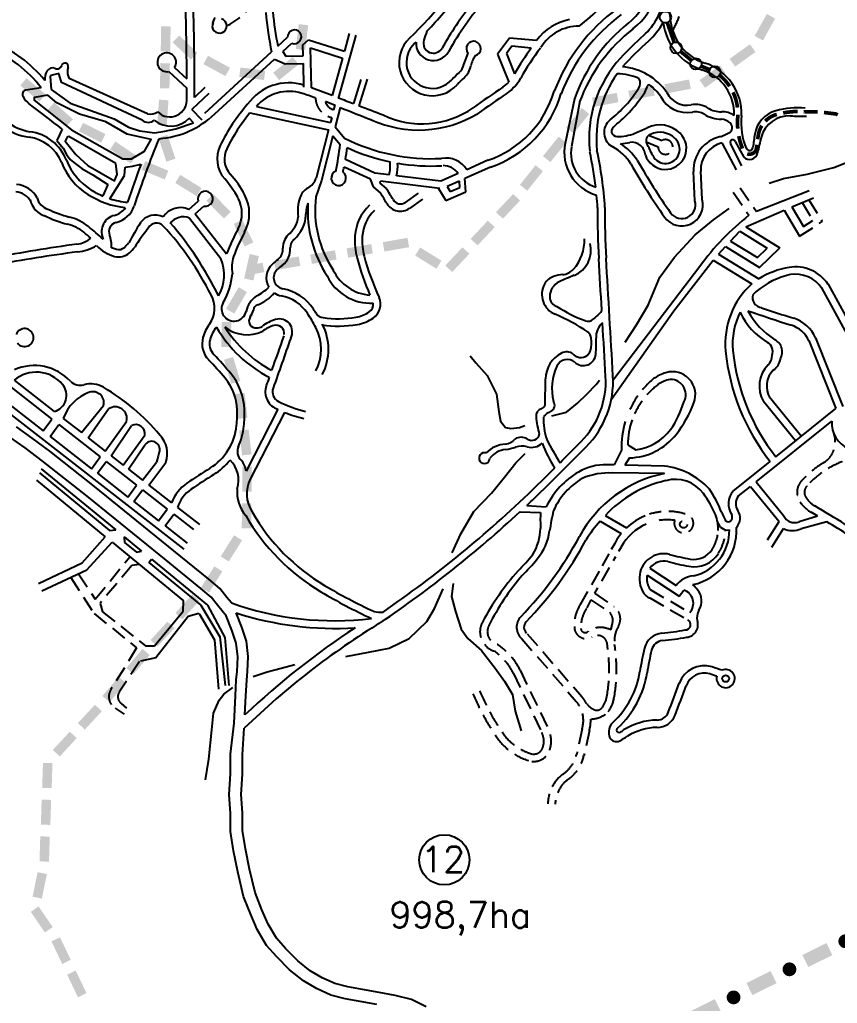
# Model space of a CAD drawing. Extents: x 578289 to 593263, y 7501070 to 7511782.
# Drawn here: x 589585 to 591809, y 7503408 to 7506081 of the extents above; entities that cross this region are included whole.
import ezdxf
from ezdxf.enums import TextEntityAlignment as Align

# ---------------------------------------------------------------- set-up
doc = ezdxf.new("R2010")
doc.units = 0
doc.header["$LTSCALE"] = 170
doc.header["$MEASUREMENT"] = 0
doc.linetypes.add('HIDDEN', pattern=[0.375, 0.25, -0.125])
for name, color, linetype in [('ESTACAO', 5, 'CONTINUOUS'), ('LIMITE-BACIA', 3, 'CONTINUOUS'), ('LIMITE-PROJETO', 1, 'CONTINUOUS'), ('PROJECAO', 7, 'HIDDEN'), ('RIO', 4, 'CONTINUOUS'), ('RODOVIA', 1, 'CONTINUOUS'), ('RUA', 7, 'CONTINUOUS'), ('TEXTO2', 5, 'CONTINUOUS')]:
    doc.layers.add(name, color=color, linetype=linetype)
doc.styles.get("Standard").update_dxf_attribs({"font": 'ROMANSBR.SHX'})

# ---------------------------------------------------------------- blocks, each defined once
blk = doc.blocks.new('C')
at = {"layer": 'LIMITE-BACIA'}
blk.add_solid([(-33.9, -12.9), (-34, 12.9), (34.2, -12.6), (34, 13.2)], dxfattribs=at)
blk = doc.blocks.new('R')
at = {"layer": 'LIMITE-PROJETO', "const_width": 18.7}
blk.add_lwpolyline([(-75.2, 0.3, 1), (-93.9, 0.4, 1)], format="xyb", close=True, dxfattribs=at)
at = {"layer": 'LIMITE-PROJETO'}
blk.add_solid([(36.9, 17.7), (36.6, -18.8), (-36.4, 18.3), (-36.6, -18.3)], dxfattribs=at)

msp = doc.modelspace()

# ---------------------------------------------------------------- linework, layer by layer
at = {"layer": 'ESTACAO', "const_width": 10}
for points in [[(591346.1, 7506073.3), (591364.9, 7506019.7)], [(591382.1, 7505995.2), (591411.9, 7505970.8)]]:
    msp.add_lwpolyline(points, dxfattribs=at)
msp.add_lwpolyline([(591438.4, 7505955), (591461.4, 7505945.4, -0.266198)], format="xyb", dxfattribs=at)
at = {"layer": 'ESTACAO', "linetype": 'CONTINUOUS', "const_width": 10}
for points in [[(591488.4, 7505930.3, -0.076218), (591515.8, 7505900.3, 0.131286)], [(591525.1, 7505883.9, -0.08107), (591537.2, 7505842.4, 0.131286)], [(591538.2, 7505823.4, -0.003565), (591538.2, 7505821.5, 0.048216), (591537.8, 7505785.2, 0.720173)], [(591612.8, 7505805.6, -0.133716), (591644, 7505823.9, -0.086037)], [(591661.3, 7505827.9, -0.0445), (591701, 7505831.8)], [(591717.3, 7505831.3, -0.003408), (591720.3, 7505831.1), (591754.8, 7505831)], [(591592.1, 7505756.3, -0.004397), (591594, 7505768.5, -0.096105), (591603.1, 7505793.2, -0.086037)], [(591540.7, 7505764.8, 0.046756), (591550.7, 7505731, 0.720173)], [(591563.6, 7505716.7, 0.478235), (591589.1, 7505732.9, -0.00301), (591590.1, 7505741.3, -0.293791)]]:
    msp.add_lwpolyline(points, format="xyb", dxfattribs=at)
msp.add_lwpolyline([(591772.4, 7505829.1), (591805, 7505825), (591809.9, 7505822.6)], dxfattribs=at)
at = {"layer": 'ESTACAO'}
for centre in [(591341, 7506088), (591370, 7506005), (591424, 7505961), (591475.8, 7505939.4)]:
    msp.add_circle(centre, 15.5, dxfattribs=at)
at = {"layer": 'LIMITE-BACIA'}
msp.add_solid([(590245.8, 7505420.7), (590250.3, 7505395.3), (590204.7, 7505412.9), (590209.2, 7505387.5)], dxfattribs=at)
at = {"layer": 'PROJECAO'}
for p, q in [((591295.5, 7505767.1), (591332, 7505752.9)), ((591288.8, 7505749.6), (591321.4, 7505735.4)), ((591525.6, 7505612.1), (591568.3, 7505549.7)), ((591544.3, 7505624.5), (591588.6, 7505559.8)), ((591713.2, 7505584.2), (591742.2, 7505535.8)), ((591731.6, 7505592.1), (591767.5, 7505532.4)), ((591706.1, 7505492.8), (591767.5, 7505532.4)), ((591716.6, 7505519.3), (591742.2, 7505535.8)), ((589790.6, 7504506.2), (589884.5, 7504621.5)), ((591187.3, 7504629.7), (591168.9, 7504597.1)), ((591205.1, 7504621.2), (591199.1, 7504610.9)), ((589889.9, 7504597.4), (589803.6, 7504494.8)), ((589910.4, 7504600.1), (589889.9, 7504597.4)), ((591188.3, 7504592.2), (591147.9, 7504522.3)), ((589724.2, 7504565.6), (589787.3, 7504467.2)), ((589745.3, 7504575.5), (589790.6, 7504506.2)), ((591160.7, 7504582.6), (591109.7, 7504492.2)), ((591299.4, 7504532.5), (591407.3, 7504470.1)), ((591138, 7504504.8), (591127.2, 7504482.4)), ((591138, 7504504.8), (591190.1, 7504469.8)), ((591147.9, 7504522.3), (591201.9, 7504486)), ((591299, 7504509.6), (591402.3, 7504449.9)), ((589803.6, 7504494.8), (589810.1, 7504472)), ((589787.3, 7504467.2), (589903, 7504374.4)), ((589810.1, 7504472), (589927.4, 7504379.3)), ((591195.1, 7504434.6), (591191.8, 7504422.5)), ((590950.4, 7504398.9), (591098.5, 7504228.4)), ((590965.5, 7504412), (591113.6, 7504241.5)), ((589903, 7504374.4), (589832.9, 7504260.4)), ((589927.4, 7504379.3), (589951.8, 7504379.3)), ((589955.1, 7504346.7), (589911.1, 7504336.9)), ((589911.1, 7504336.9), (589855.7, 7504253.9)), ((590927.9, 7504304.3), (591005.1, 7504143.8)), ((590946, 7504313), (591023.2, 7504152.5)), ((589844.3, 7504210), (589868.8, 7504193.7)), ((589860.6, 7504223), (589875.3, 7504210)), ((591114.7, 7504153.8), (591099.8, 7504085.3)), ((591134.3, 7504149.5), (591119.3, 7504081.1))]:
    msp.add_line(p, q, dxfattribs=at)
msp.add_circle((591390.4, 7504709.5), 9.76, dxfattribs=at)
for centre, radius, start, end in [((590061.4, 7506233.7), 190.6, 297.0846, 1.0941), ((591165.8, 7506167.2), 226.4, 329.3801, 353.8272), ((590445.3, 7505870), 55.8, 181.4418, 257.8062), ((591341.3, 7505735.3), 20, 179.6427, 117.823), ((591464.9, 7504919), 243.2, 129.8733, 159.9551), ((591448.8, 7504922.7), 210.3, 127.1506, 155.4965), ((591736.8, 7504934), 66.4, 304.0711, 17.6211), ((591915, 7504641.6), 276.1, 120.7145, 137.5486), ((591915, 7504641.6), 256.1, 96.9786, 137.5486), ((591745.5, 7504796.7), 46.3, 137.5486, 213.6488), ((591745.5, 7504796.7), 26.3, 137.5486, 213.6488), ((591784.2, 7504822.5), 72.9, 213.6488, 239.4848), ((591347.6, 7504581.6), 163.3, 74.0748, 107.7364), ((591784.2, 7504822.5), 92.9, 213.6488, 239.4848), ((591345.8, 7504579.1), 142.9, 81.7566, 103.4226), ((591391.2, 7504712.5), 26.1, 161.998, 87.3261), ((591378.3, 7504698.2), 106.4, 327.8269, 356.9668), ((591378.3, 7504698.2), 126.4, 327.8269, 358.5273), ((591345.1, 7504562.3), 54.6, 170.1729, 213.1085), ((591308.7, 7504540), 31.9, 211.5041, 252.218), ((591196.2, 7504436.4), 102.9, 147.1428, 184.2386), ((591207.5, 7504428.8), 96.5, 147.0069, 181.3793), ((591177.8, 7504453), 40.8, 329.7797, 53.8775), ((591165.9, 7504448.4), 32.3, 334.5662, 41.5341), ((590891.8, 7504417.9), 55, 151.9678, 252.9104), ((590891.8, 7504417.9), 35, 151.9678, 257.5064), ((591125.4, 7504431.1), 32, 184.2386, 301.4936), ((591122.9, 7504427.4), 12, 184.2386, 301.4936), ((591164.5, 7504372.7), 56.8, 61.267, 128.397), ((591282.2, 7504392.2), 80, 149.7797, 188.9764), ((591156.2, 7504380.9), 27, 358.6758, 121.4936), ((590777.7, 7504228.4), 188.4, 26.8185, 55.5535), ((590761.3, 7504315), 426.9, 350.1733, 8.7934), ((590761.3, 7504315), 446.9, 350.1733, 8.7934), ((590777.7, 7504228.4), 168.4, 26.8185, 54.422), ((589864.5, 7504241.1), 37, 148.4212, 237.0445), ((589875, 7504241.1), 23.1, 146.2923, 231.6662), ((591395.9, 7504490.7), 626.8, 202.6428, 215.291), ((591395.9, 7504490.7), 606.8, 202.6428, 215.291), ((591038.6, 7504176.4), 99.4, 27.0507, 40.9969), ((591110.1, 7504254.6), 73, 324.5575, 350.1733), ((591110.1, 7504254.6), 93, 324.5575, 350.1733), ((591038.6, 7504176.4), 79.4, 343.4689, 40.9969), ((591191.6, 7504282.7), 88.9, 223.4627, 238.0485), ((591154.4, 7504223), 18.5, 238.0485, 324.5575), ((591136.5, 7504250.7), 70.3, 271.1689, 314.5811), ((591038.6, 7504176.4), 99.4, 343.4689, 2.3632), ((591014.7, 7504220.9), 139.9, 215.291, 255.728), ((590956.1, 7504120.2), 54.4, 341.2556, 25.6849), ((590956.1, 7504120.2), 74.4, 341.2556, 25.6849), ((591014.7, 7504220.9), 159.9, 215.291, 255.728), ((590983.1, 7504111.1), 45.9, 263.6513, 341.2556), ((590983.1, 7504111.1), 25.9, 263.6513, 341.2556), ((591014.3, 7504104), 87.5, 301.4455, 347.6844), ((591014.3, 7504104), 107.5, 301.4455, 347.6844), ((591128.3, 7503947), 107, 129.7018, 178.5792), ((591128.3, 7503947), 87, 129.7018, 178.5792)]:
    msp.add_arc(centre, radius, start, end, dxfattribs=at)
at = {"layer": 'RIO'}
for points in [[(591623, 7505637), (591662.6, 7505649.2), (591726.2, 7505661), (591798.8, 7505679.9), (591851.7, 7505700.3), (591916.7, 7505748.7), (591984.3, 7505790.5), (592039.7, 7505839.4), (592088, 7505876.6), (592120, 7505911.3)], [(591231.8, 7505204.9), (591262.3, 7505251.8), (591293.8, 7505305.8), (591326.3, 7505381.2), (591365.9, 7505435.7), (591422.3, 7505496.3), (591471.6, 7505537.6), (591514.2, 7505568.2)], [(590809.9, 7505167.5), (590825.2, 7505148.6), (590856.7, 7505114), (590881.7, 7505063.1), (590887.8, 7505015.8), (590892.9, 7504990.3), (590906.1, 7504973), (590920.3, 7504970.5), (590944.2, 7504972.6), (590958.5, 7504978.2)], [(591032.1, 7505004.2), (591071.8, 7505014.4), (591101.8, 7505039.4), (591127.7, 7505063.8), (591152.6, 7505089.3), (591162.2, 7505101.5)], [(590760.9, 7504631.8), (590784.8, 7504684.3), (590820.3, 7504744.4), (590868.1, 7504794.3), (590903.6, 7504837.6), (590934.1, 7504876.8), (590960, 7504902.3)], [(590471.8, 7504350.6), (590533.8, 7504362.3), (590590.2, 7504373.1), (590644.6, 7504399.6), (590691.9, 7504445.4), (590712.7, 7504480.6), (590736.6, 7504534.1)], [(590764, 7504549.3), (590759.4, 7504513.2), (590770.1, 7504472.5), (590785.9, 7504424.6), (590804.2, 7504399.7), (590840.8, 7504367.1), (590878.5, 7504318.8), (590903.9, 7504283.2), (590925.3, 7504247.1), (590932.9, 7504202.3), (590948.7, 7504148.3)], [(590219.7, 7504295.9), (590257.8, 7504308.7), (590296, 7504318.9), (590333.6, 7504329.1)], [(590090.2, 7504015.3), (590099.4, 7504071.3), (590107.5, 7504151.2), (590112, 7504196.5), (590127.8, 7504231.7), (590140.5, 7504248.5), (590164.8, 7504265.8)]]:
    msp.add_lwpolyline(points, dxfattribs=at)
at = {"layer": 'RODOVIA'}
for points in [[(590160.9, 7504496), (590148.7, 7504511.2), (590129.1, 7504535.1), (590099.1, 7504560.8), (590004.6, 7504637.6), (589788.7, 7504812.1), (589666.6, 7504908.5), (589618.9, 7504944.3), (589575.9, 7504975)], [(590556.5, 7503404.7), (590511.4, 7503412.5), (590470.2, 7503420.3), (590431, 7503430.1), (590391.8, 7503447.8), (590356.5, 7503469.3), (590319.2, 7503498.7), (590283.9, 7503534), (590256.4, 7503565.4), (590230.9, 7503608.5), (590213.3, 7503649.6), (590193.7, 7503698.6), (590178, 7503765.3), (590166.2, 7503822.1), (590158.4, 7503875), (590158.4, 7503924), (590154.5, 7503975), (590158.4, 7504031.8), (590158.4, 7504084.7), (590168.2, 7504169), (590172.1, 7504243.5), (590174.1, 7504286.6), (590176, 7504310.1), (590178, 7504349.3), (590174.1, 7504386.5), (590162.3, 7504421.8), (590146.6, 7504461), (590123.1, 7504490.4), (590105.4, 7504512), (590078, 7504535.5), (589983.8, 7504611.9), (589768.1, 7504786.3), (589646.5, 7504882.4), (589599.5, 7504917.7), (589558.3, 7504947)], [(590197.6, 7504191.7), (590200.3, 7504243.5), (590202.3, 7504286.3), (590204.3, 7504310.1), (590206.3, 7504350.9), (590202, 7504392), (590189.3, 7504430.1), (590173.5, 7504469.5)], [(590690.4, 7503398.2), (590650.4, 7503418.2), (590606.6, 7503429.1), (590562.3, 7503437.1), (590517.3, 7503445), (590477.3, 7503452.6), (590441.8, 7503461.4), (590407.2, 7503477), (590375.3, 7503496.5), (590341.2, 7503523.4), (590308, 7503556.6), (590283.3, 7503584.8), (590260.4, 7503623.4), (590243.8, 7503662.3), (590225.2, 7503708.6), (590210.2, 7503772.4), (590198.7, 7503827.9), (590191.4, 7503877.5), (590191.4, 7503925.3), (590187.5, 7503975.1), (590191.4, 7504030.7), (590191.4, 7504082.8), (590195.9, 7504155.3)]]:
    msp.add_lwpolyline(points, dxfattribs=at)
at = {"layer": 'RUA', "linetype": 'CONTINUOUS'}
for p, q in [((590287, 7506009.1), (590313.7, 7506033.5)), ((590499, 7506039.4), (590451.5, 7505866.9)), ((590481.3, 7506043.5), (590468.1, 7505995.5)), ((590916.7, 7506031.5), (590884.5, 7505988)), ((590990.9, 7506024.8), (590916.7, 7506031.5)), ((590300.3, 7505994.5), (590325.2, 7506017.3)), ((590354.9, 7506013.2), (590370.7, 7506026.8)), ((590355.8, 7505983.1), (590354.9, 7506013.2)), ((590370.7, 7506026.8), (590468.1, 7505995.5)), ((590375.8, 7506004.6), (590462.9, 7505976.6)), ((590378.9, 7505895.9), (590375.8, 7506004.6)), ((590923, 7506009.1), (590908.6, 7505989.6)), ((590976.3, 7506004.3), (590923, 7506009.1)), ((590088.8, 7505827.5), (590270, 7505993.5)), ((590300.3, 7505994.5), (590308.5, 7505981.9)), ((590308.5, 7505981.9), (590355.8, 7505983.1)), ((590462.9, 7505976.6), (590434.9, 7505875.2)), ((590792.6, 7505959.7), (590804.6, 7505990.1)), ((590884.5, 7505988), (590915.2, 7505911.8)), ((590908.6, 7505989.6), (590931.1, 7505933.8)), ((590006.3, 7505951.5), (590039.4, 7505920.6)), ((590115.8, 7505825.5), (590277.6, 7505973.7)), ((590277.6, 7505973.7), (590307.4, 7505961.1)), ((590307.4, 7505961.1), (590356.4, 7505962.3)), ((590358.2, 7505897.9), (590356.4, 7505962.3)), ((589668, 7505927.1), (589670.6, 7505891.3)), ((589670.3, 7505930.2), (589689, 7505934.7)), ((589698.6, 7505910.6), (589692.5, 7505932.5)), ((589932.4, 7505825.5), (589720, 7505921.7)), ((589990.5, 7505940.5), (590039.4, 7505894.8)), ((589643.5, 7505896.2), (589601.9, 7505889.6)), ((589918.3, 7505807.9), (589698.6, 7505910.6)), ((590088.8, 7505896.9), (590060.3, 7505870.2)), ((590434.9, 7505875.2), (590378.9, 7505895.9)), ((590512.6, 7505918.6), (590492.9, 7505853.3)), ((590530.2, 7505919.7), (590507.5, 7505847.6)), ((589670.6, 7505891.3), (589722.1, 7505854)), ((590099.2, 7505880.3), (590053.3, 7505837.4)), ((589722.1, 7505854), (589841.5, 7505812.2)), ((590228.9, 7505845.4), (590430.1, 7505802.2)), ((590442, 7505848.7), (590438.8, 7505836.2)), ((590456.6, 7505842.8), (590443, 7505789.9)), ((591093.9, 7505866), (591068.6, 7505745.2)), ((591108.5, 7505860.6), (591085.7, 7505736.2)), ((590081.6, 7505807.9), (590053.3, 7505837.4)), ((590211.1, 7505827.8), (590424.9, 7505781.8)), ((590433.5, 7505815.5), (590430.1, 7505802.2)), ((589841.5, 7505812.2), (589880.9, 7505789.1)), ((589880.9, 7505789.1), (589911.7, 7505778.8)), ((590009.8, 7505784.3), (590057.6, 7505801.3)), ((590057.6, 7505801.3), (590045.7, 7505813.8)), ((590443, 7505789.9), (590468.5, 7505758.9)), ((589700.3, 7505784), (589685.8, 7505753)), ((589911.7, 7505778.8), (589951.5, 7505773.8)), ((589951.5, 7505773.8), (589980, 7505778.3)), ((589980, 7505778.3), (590009.8, 7505784.3)), ((590424.9, 7505781.8), (590391.4, 7505650.5)), ((590436.9, 7505765.8), (590405.9, 7505644.3)), ((590436.9, 7505765.8), (590456.3, 7505742.2)), ((589685.8, 7505753), (589703.4, 7505732.3)), ((591218.9, 7505744.3), (591244.2, 7505747.7)), ((591494.5, 7505746.5), (591533.1, 7505673.1)), ((591549.3, 7505684.3), (591518.1, 7505745.2)), ((591530.6, 7505750.2), (591554.3, 7505707.9)), ((589703.4, 7505732.3), (589712.7, 7505714.7)), ((589712.7, 7505714.7), (589722, 7505701.2)), ((589722, 7505701.2), (589735.5, 7505690.8)), ((589735.5, 7505690.8), (589754.2, 7505676.4)), ((589870.2, 7505657.7), (589872.3, 7505680.5)), ((589872.3, 7505680.5), (589892, 7505683.6)), ((589892, 7505683.6), (589914.9, 7505688.7)), ((590538.7, 7505647.9), (590467.3, 7505680.9)), ((590550.7, 7505664.4), (590471.1, 7505701.3)), ((590865.6, 7505680.6), (590795.6, 7505649.4)), ((590858.2, 7505699.2), (590800.6, 7505673.5)), ((589754.2, 7505676.4), (589784.2, 7505659.8)), ((589784.2, 7505659.8), (589824.6, 7505632.9)), ((589830.6, 7505594.8), (589870.2, 7505657.7)), ((590590.1, 7505659.4), (590550.7, 7505664.4)), ((590730, 7505642), (590610.1, 7505656.9)), ((590777.2, 7505663), (590730, 7505642)), ((591421.1, 7505588.9), (591417.2, 7505668.4)), ((591440.9, 7505592.2), (591437.2, 7505669.3)), ((589824.6, 7505632.9), (589810.9, 7505602.1)), ((590405.9, 7505644.3), (590390.3, 7505599.7)), ((590546.9, 7505627), (590538.7, 7505647.9)), ((590566.9, 7505609.6), (590546.9, 7505627)), ((590565.8, 7505637.1), (590566.4, 7505642.2)), ((590582.3, 7505622.7), (590565.8, 7505637.1)), ((590727.5, 7505622.1), (590566.4, 7505642.2)), ((590780.9, 7505642.8), (590747.6, 7505627.9)), ((590747.6, 7505627.9), (590756, 7505614.2)), ((590782.3, 7505625.5), (590780.9, 7505642.8)), ((590798.5, 7505613.3), (590795.6, 7505649.4)), ((590668.5, 7505609.7), (590633.7, 7505584.8)), ((590723.7, 7505622.6), (590743.7, 7505589.7)), ((590743.7, 7505589.7), (590798.5, 7505613.3)), ((590756, 7505614.2), (590782.3, 7505625.5)), ((591732.3, 7505615.8), (591588.6, 7505559.8)), ((590045, 7505565.8), (590070.5, 7505587.9)), ((590062.1, 7505553.9), (590085.6, 7505574.6)), ((590680.2, 7505593.4), (590645.3, 7505568.5)), ((591684.8, 7505572.2), (591743.5, 7505597.2)), ((590062.1, 7505553.9), (590147.8, 7505444.6)), ((591559.5, 7505518.3), (591663.8, 7505563.2)), ((591663.8, 7505563.2), (591706.1, 7505492.8)), ((591684.8, 7505572.2), (591716.6, 7505519.3)), ((590046.4, 7505541.5), (590132.1, 7505432.1)), ((591518.4, 7505479.4), (591543.1, 7505506.3)), ((591543.1, 7505506.3), (591618.1, 7505460.3)), ((591559.5, 7505518.3), (591652, 7505461.5)), ((589810.8, 7505488.3), (589811.9, 7505484.8)), ((591487, 7505475.2), (591487.3, 7505475)), ((591518.4, 7505479.4), (591591.5, 7505434.5)), ((589848.2, 7505457.1), (589834.9, 7505461.1)), ((591485.6, 7505443.8), (591504.6, 7505464.4)), ((591485.6, 7505443.8), (591594.9, 7505376.7)), ((591504.6, 7505464.4), (591596.7, 7505407.9)), ((591591.5, 7505434.5), (591618.1, 7505460.3)), ((591596.7, 7505407.9), (591652, 7505461.5)), ((591363.7, 7505289.8), (591471.1, 7505428)), ((591471.1, 7505428), (591576.1, 7505363.5)), ((591434.7, 7505410.5), (591198.9, 7505101.9)), ((591783.4, 7505362), (591856.8, 7505228.8)), ((591765.8, 7505352.3), (591845.7, 7505206.6)), ((591194.2, 7505049.7), (591363.7, 7505289.8)), ((591731.2, 7505208.9), (591804.2, 7505024.4)), ((591749.7, 7505216.4), (591823.5, 7505029.9)), ((589360, 7505164.4), (590031.3, 7504641.9)), ((589493.5, 7505134.9), (589672.2, 7504995.8)), ((589570.2, 7505101.2), (589679.2, 7505016.4)), ((591014.1, 7505033.4), (591015.1, 7505104.8)), ((589500.5, 7505078.8), (589648.5, 7504963.6)), ((591695, 7504936.4), (591607.8, 7505043.4)), ((591710.5, 7504949.1), (591623.3, 7505056.1)), ((589752.8, 7504959.1), (589813, 7505033)), ((589771, 7504945), (589826.7, 7505023.4)), ((590287.5, 7505022.7), (590200.6, 7504853.8)), ((590305.5, 7505014), (590212.1, 7504832.5)), ((591641.4, 7504893.2), (591804.2, 7505024.4)), ((589648.5, 7504963.6), (589672.2, 7504995.8)), ((589703.6, 7504997.4), (589752.8, 7504959.1)), ((589817.8, 7504908.5), (589875.8, 7504989.3)), ((591588, 7504825), (591793.3, 7504990)), ((589667.7, 7504948.7), (589691.4, 7504980.8)), ((589691.4, 7504980.8), (589804.1, 7504893.1)), ((589833.8, 7504896.1), (589889.5, 7504978.4)), ((589667.7, 7504948.7), (589780.4, 7504860.9)), ((589771, 7504945), (589817.8, 7504908.5)), ((589866.4, 7504870.7), (589925, 7504952.4)), ((589881.1, 7504859.2), (589925.9, 7504926.4)), ((591221.8, 7504911.6), (591201.6, 7504871.3)), ((591238.5, 7504925.7), (591260.7, 7504911.9)), ((589780.4, 7504860.9), (589804.1, 7504893.1)), ((589796.6, 7504848.4), (589820.3, 7504880.5)), ((589820.3, 7504880.5), (589903.1, 7504816.1)), ((589833.8, 7504896.1), (589866.4, 7504870.7)), ((589919.3, 7504829.5), (589956.8, 7504878.6)), ((589961.4, 7504894.7), (589956.8, 7504878.6)), ((589963.3, 7504901.9), (589961.4, 7504894.7)), ((591243, 7504890.4), (591230.3, 7504870.6)), ((591525.1, 7504800.1), (591625.8, 7504880.7)), ((589643.1, 7504860.2), (589846.1, 7504694.3)), ((589881.1, 7504859.2), (589919.3, 7504829.5)), ((589936.2, 7504816.3), (589982.2, 7504877.8)), ((591201.6, 7504871.3), (591182, 7504871.7)), ((591338.8, 7504868), (591230.3, 7504870.6)), ((589631, 7504830.1), (589817.8, 7504675.4)), ((589639.1, 7504849.6), (589829.7, 7504693.1)), ((589796.6, 7504848.4), (589879.4, 7504783.9)), ((591338.4, 7504848), (591197.7, 7504849.3)), ((591588, 7504825), (591662.3, 7504733.5)), ((589879.4, 7504783.9), (589903.1, 7504816.1)), ((589895.3, 7504771.5), (589919, 7504803.7)), ((589919, 7504803.7), (589986.5, 7504751.1)), ((589936.2, 7504816.3), (589997.9, 7504768.3)), ((591539.3, 7504785.9), (591572.5, 7504812.6)), ((591572.5, 7504812.6), (591650.2, 7504717)), ((589895.3, 7504771.5), (589962.8, 7504719)), ((589962.8, 7504719), (589986.5, 7504751.1)), ((590014.6, 7504755.4), (590073.8, 7504709.3)), ((590964, 7504761.1), (591017.1, 7504757.6)), ((589980.5, 7504705.3), (590004.2, 7504737.4)), ((590004.2, 7504737.4), (590058.1, 7504695.4)), ((590945.9, 7504744.1), (591001.3, 7504742.2)), ((591163.7, 7504718), (591221.1, 7504684.9)), ((591177.7, 7504733.7), (591235.6, 7504700.4)), ((591755.1, 7504732.3), (591704.6, 7504716.8)), ((589829.7, 7504693.1), (589846.1, 7504694.3)), ((589980.5, 7504705.3), (590040.5, 7504658.5)), ((591619, 7504667.7), (591650.2, 7504717)), ((591630.2, 7504647.8), (591662.1, 7504698.1)), ((591780, 7504716.9), (591709.9, 7504697.5)), ((589754.8, 7504605.5), (589817.8, 7504675.4)), ((589869, 7504675.5), (589869.9, 7504660.2)), ((589869, 7504675.5), (589916.7, 7504636.5)), ((589767.8, 7504586), (589836.4, 7504661.1)), ((589836.4, 7504661.1), (590030.2, 7504501.6)), ((589869.9, 7504660.2), (589902.3, 7504633.6)), ((591203.1, 7504657.7), (591193.7, 7504641.1)), ((591220.5, 7504647.9), (591213.6, 7504635.8)), ((589902.3, 7504633.6), (589916.7, 7504636.5)), ((589935.9, 7504606), (589943.4, 7504614.7)), ((589943.4, 7504614.7), (590095.9, 7504490)), ((589635.9, 7504548.5), (589754.8, 7504605.5)), ((589645.6, 7504529), (589767.8, 7504586)), ((589935.9, 7504606), (590077.3, 7504489.9)), ((591298.9, 7504590.3), (591370.1, 7504543.5)), ((591291.4, 7504571.6), (591378.7, 7504514.3)), ((591378.7, 7504514.3), (591391.1, 7504530.8)), ((590030, 7504473.7), (590030.2, 7504501.6)), ((590077.3, 7504489.9), (590129.4, 7504403.7)), ((590095.9, 7504490), (590143.3, 7504402.2)), ((589951.8, 7504379.3), (590030, 7504473.7)), ((590043, 7504459), (589955.1, 7504346.7)), ((590072.1, 7504467.1), (590043, 7504459)), ((590072.1, 7504467.1), (590074, 7504465.5)), ((590074, 7504465.5), (590114.7, 7504395.5)), ((590129.4, 7504403.7), (590144, 7504271.8)), ((590143.3, 7504402.2), (590154, 7504271.3)), ((590114.7, 7504395.5), (590126.1, 7504262.1))]:
    msp.add_line(p, q, dxfattribs=at)
for points in [[(589747.7, 7505824.1), (589686.2, 7505855.7), (589661.1, 7505876.4), (589624, 7505870.2), (589624, 7505862.2), (589726.3, 7505781.5), (589865.9, 7505703), (589889.5, 7505703), (589924.1, 7505723.7), (589942.5, 7505755.3), (589876.9, 7505770.5), (589819.3, 7505803.6)], [(589846.4, 7505690), (589718.4, 7505763.7), (589714.4, 7505761.8), (589708.4, 7505750.8), (589737.4, 7505714.9), (589770.7, 7505685.1), (589842.8, 7505643.5), (589849.7, 7505660.8)]]:
    msp.add_lwpolyline(points, close=True, dxfattribs=at)
msp.add_circle((591505, 7504290.4), 9.1, dxfattribs=at)
for centre, radius, start, end in [((591149.1, 7506192.4), 171, 307.2844, 26.7348), ((590017.9, 7506698.3), 915.6, 313.2524, 331.6034), ((582452.6, 7505906.4), 7586.8, 0.10717, 1.97797), ((582452.6, 7505906.4), 7607.8, 359.72757, 1.97797), ((591149.1, 7506192.4), 151, 307.2844, 348.2308), ((589949.3, 7506764.9), 1031.1, 316.1181, 323.5493), ((591504, 7505571.7), 863.3, 139.0266, 150.6934), ((591165.8, 7506167.2), 173.4, 311.8623, 353.8272), ((591504, 7505571.7), 883.3, 141.3106, 150.6934), ((591506.6, 7505707.7), 501.1, 126.391, 159.0218), ((590407.9, 7506923.8), 1108.5, 309.0801, 313.2192), ((591506.9, 7506106.8), 154.6, 176.1311, 191.2401), ((590128.4, 7506064.4), 19.7, 153.078, 73.187), ((589707.6, 7506242.7), 437.4, 336.8523, 339.2299), ((591272.4, 7506195.8), 1022.6, 185.3521, 191.4076), ((591291.1, 7506203), 1022.6, 185.6268, 190.9319), ((591104.5, 7505943.9), 139.5, 99.8344, 144.5264), ((591506.6, 7505707.7), 481.1, 126.391, 159.0218), ((591104.5, 7505943.9), 119.5, 88.9222, 148.8821), ((591526.7, 7505713.4), 459, 128.5633, 160.5835), ((591532.3, 7505699.8), 453.1, 128.0382, 159.5544), ((591165.8, 7506167.2), 193.4, 311.8623, 331.27), ((591490.9, 7506093.2), 156.7, 186.951, 251.893), ((591490.9, 7506093.2), 136.7, 186.951, 251.893), ((590332.3, 7506034.6), 18.7, 247.6928, 183.4302), ((590707.5, 7505965.3), 90.7, 133.2524, 317.8981), ((590993.3, 7505932.3), 323.1, 158.6025, 163.2829), ((591918.2, 7505327.5), 954.2, 131.8623, 137.12), ((589380.5, 7505695.6), 330.7, 37.3415, 67.7655), ((589380.5, 7505695.6), 350.7, 38.9452, 68.1193), ((590707.5, 7505965.3), 70.7, 133.2524, 317.8981), ((589949.3, 7506764.9), 1031.1, 313.4936, 313.7891), ((590710, 7506017.4), 47.2, 176.1685, 330.6934), ((590710, 7506017.4), 27.2, 163.2829, 330.6934), ((590819.6, 7506002.8), 19.7, 284.2516, 220.2674), ((591529.2, 7505599.8), 685, 143.8074, 150.8205), ((591529.2, 7505599.8), 665, 142.5887, 150.9807), ((591918.2, 7505327.5), 934.2, 131.8623, 137.9359), ((589984.9, 7505965.5), 25.6, 326.8149, 282.6647), ((590887.4, 7505939.4), 77, 144.8731, 167.941), ((591454.4, 7505758.2), 321.1, 137.12, 186.1373), ((589674.5, 7505931.8), 18.3, 66.9623, 148.3168), ((589686.7, 7505960.7), 13.1, 246.9623, 343.4093), ((589708, 7505954.3), 9.18, 343.8335, 163.4093), ((589768.7, 7505936.7), 54, 163.8335, 177.2279), ((590752.8, 7505968.2), 40.6, 312.0635, 347.941), ((590752.8, 7505968.2), 60.6, 312.0635, 347.941), ((591209.6, 7505789), 165.1, 34.8735, 84.7563), ((591403.4, 7505825.7), 144.8, 357.8935, 71.893), ((589692.1, 7505920.9), 39.1, 148.3168, 187.1055), ((589671, 7505927.3), 3, 103.316, 183.9999), ((589689.6, 7505931.7), 3, 15.5422, 103.316), ((589742.7, 7505938), 27.9, 177.2279, 215.5739), ((590967.3, 7505730.6), 279.4, 132.0635, 137.8981), ((590967.3, 7505730.6), 259.4, 132.0635, 137.8981), ((590842.2, 7505980.9), 120.6, 304.4351, 330.9807), ((591454.4, 7505758.2), 301.1, 144.2844, 186.1373), ((591209.6, 7505789), 145.1, 65.3552, 89.9075), ((591403.4, 7505825.7), 124.8, 357.8935, 71.893), ((582452.6, 7505906.4), 7586.8, 359.7165, 359.91264), ((590316.5, 7505773.6), 136, 72.1908, 145.1503), ((597477, 7496303.6), 11632.7, 124.43507, 124.9191), ((590842.2, 7505980.9), 100.6, 304.4351, 316.5841), ((590971.1, 7506083.7), 351.9, 308.5985, 327.4809), ((591247.3, 7505909.6), 25.5, 323.8775, 26.2597), ((591226.9, 7505919.4), 67.9, 328.3523, 344.0161), ((591297, 7505899.3), 5, 82.9604, 164.0161), ((591209.6, 7505789), 145.1, 35.4654, 52.663), ((589603.6, 7505878.4), 11.4, 98.9666, 207.8731), ((589649, 7505902.4), 62.7, 207.8731, 232.8944), ((589993.1, 7505863.6), 46.5, 225.1689, 6.4857), ((590317.5, 7505770.5), 116, 72.1908, 139.7697), ((589937.6, 7504597.7), 1348.8, 70.4249, 72.0642), ((596430.6, 7521257.5), 16509, 248.7683, 248.92009), ((597477, 7496303.6), 11612.7, 124.43507, 124.9191), ((590766.4, 7505968.1), 284.2, 288.8551, 343.4294), ((590766.4, 7505968.1), 304.2, 289.029, 343.4294), ((590971.1, 7506083.7), 371.9, 308.5985, 327.4809), ((591399.8, 7505909.2), 80.5, 206.6299, 280.7211), ((591399.8, 7505909.2), 60.5, 205.3183, 280.7211), ((584505.7, 7499103.1), 8462.8, 52.13415, 52.89442), ((590601.7, 7505505.8), 526.2, 138.9541, 153.631), ((589937.6, 7504597.7), 1348.8, 68.0062, 69.2025), ((590450.4, 7505870), 35.8, 198.4778, 250.9461), ((594620.6, 7516277.7), 11235.1, 248.24557, 248.71829), ((596430.6, 7521257.5), 16509, 248.9746, 249.22058), ((590679.2, 7506041.2), 243, 244.2806, 304.9191), ((591423, 7505786.7), 64.2, 57.8661, 100.7211), ((591491.8, 7505896.2), 65.1, 237.8661, 271.3085), ((591702.8, 7505607.5), 234.3, 85.5175, 105.1872), ((589940.1, 7505861.6), 37, 257.8823, 303.0886), ((589945.8, 7506003.1), 245.9, 274.0767, 313.7334), ((590601.7, 7505505.8), 506.2, 140.4977, 153.631), ((590670.3, 7506089.3), 308.1, 245.2359, 301.1589), ((591423, 7505786.7), 44.2, 57.8661, 100.7211), ((591491.8, 7505896.2), 85.1, 237.8661, 271.3085), ((591494.6, 7505770), 61.2, 56.8206, 91.3085), ((591723.5, 7505800.9), 176.5, 173.6449, 203.5625), ((591662.1, 7505757.3), 79, 105.1872, 170.6764), ((591677.4, 7505741.6), 78.3, 87.1646, 165.3843), ((591732.8, 7506859.6), 1041, 267.1646, 269.5644), ((589630.8, 7505912.5), 151.9, 232.5144, 262.427), ((589632.9, 7505903.8), 128.6, 230.1593, 261.0276), ((589934.7, 7505828.7), 26.5, 231.6952, 308.1849), ((589995.2, 7505861.5), 69.5, 230.5488, 316.584), ((591218.1, 7505774.4), 43.9, 128.5985, 243.0218), ((591218.1, 7505774.4), 23.9, 128.5985, 178.2928), ((591036.6, 7506316.2), 586.9, 292.152, 295.7438), ((591325.8, 7505716.5), 78.8, 45.3443, 115.7438), ((591487.7, 7505766), 45.5, 49.6302, 82.4267), ((591505.8, 7505788.4), 16.7, 297.5972, 47.3675), ((589596.4, 7505653.3), 109.6, 21.6119, 82.427), ((589596.4, 7505653.3), 124.6, 21.6119, 82.427), ((591209.9, 7505780.5), 16.6, 198.9275, 268.1862), ((591213.1, 7505882.7), 118.8, 268.1862, 292.152), ((591340.8, 7505731.7), 57.4, 199.1724, 45.3443), ((591305.7, 7505753.1), 17.3, 108.5867, 206.938), ((591325.8, 7505716.5), 58.8, 45.3443, 115.7438), ((591511.2, 7505671.6), 94, 102.4907, 181.9599), ((591417.9, 7505956.6), 206.6, 290.6907, 297.5972), ((592286.8, 7505654.8), 712, 170.6764, 173.6078), ((592483.2, 7505531.5), 911.1, 165.3843, 168.1178), ((592562.6, 7504703), 2805.2, 157.912, 161.8914), ((590203.7, 7505703.1), 81.9, 153.631, 221.9091), ((589862.3, 7505801.8), 597, 347.1535, 354.2689), ((590705.1, 7506236.2), 532.7, 243.6264, 272.9386), ((591186.8, 7505720.6), 120.7, 168.2075, 254.1565), ((591180.7, 7505718.3), 96.6, 169.3642, 252.3866), ((591144.7, 7505630.3), 117.8, 30.0313, 63.0218), ((591143.2, 7505623.4), 142.7, 32.127, 57.9343), ((591249.3, 7505710.7), 37.4, 3.3329, 97.7602), ((589903.7, 7505040.6), 1555.3, 25.5722, 26.938), ((591341.3, 7505729.5), 38.8, 206.8728, 48.1537), ((591512.9, 7505673), 75.7, 104.0454, 182.7721), ((591524.1, 7505748.3), 6.73, 16.5315, 207.0463), ((591569.8, 7505735.1), 9.4, 210.5662, 353.6078), ((590203.7, 7505703.1), 61.9, 153.631, 221.9091), ((589862.3, 7505801.8), 617, 350.617, 353.634), ((590705.1, 7506236.2), 552.7, 245.4519, 258.2379), ((590101.9, 7505499.3), 1057.2, 6.8952, 12.1495), ((590101.9, 7505499.3), 1077.2, 3.8005, 12.1495), ((591569.9, 7505723.7), 22.2, 225.2587, 348.1178), ((589868.6, 7505761.2), 183.2, 201.6119, 237.6838), ((589868.6, 7505761.2), 168.2, 201.6119, 237.6838), ((592562.6, 7504703), 2825.2, 159.5803, 161.8111), ((589862.3, 7505801.8), 617, 347.3513, 348.6985), ((590488.4, 7505684), 104.6, 346.4241, 6.0853), ((590488.4, 7505684), 124.6, 347.4634, 3.3331), ((590705.1, 7506236.2), 552.7, 260.3877, 272.9386), ((590745, 7505640.9), 64.5, 30.362, 101.1648), ((590737.8, 7505637.9), 46.7, 32.5701, 91.797), ((592931.9, 7506663.4), 1946.5, 210.0313, 215.0735), ((592931.9, 7506663.4), 1926.5, 210.0313, 215.0735), ((590436.1, 7505332.3), 344, 244.3527, 244.3527), ((589946.9, 7505472.7), 283.1, 28.1109, 41.9091), ((590452.3, 7505650.7), 20.1, 113.2922, 53.1749), ((589569.8, 7505562.1), 71.8, 28.8264, 84.4762), ((589946.9, 7505472.7), 263.1, 28.1109, 41.9091), ((590342.9, 7505668.4), 51.6, 299.7746, 339.7162), ((589569.8, 7505562.1), 51.8, 28.8264, 84.4762), ((589899.8, 7505810.5), 241.6, 237.6838, 263.4637), ((589899.8, 7505810.5), 226.6, 237.6838, 246.9032), ((590089.9, 7505594.6), 20.4, 258.0022, 198.8865), ((590100.5, 7505554.7), 109, 331.8891, 28.1109), ((590392.3, 7505582.2), 47.7, 119.7746, 162.3333), ((589716.4, 7505088.3), 997.5, 29.682, 31.5087), ((589716.4, 7505088.3), 1017.5, 29.682, 31.6811), ((590101.9, 7505499.3), 1057.2, 3.8005, 5.7051), ((589672, 7505605.6), 60.3, 192.6332, 254.7392), ((589672, 7505605.6), 40.3, 192.6332, 254.7392), ((589899.8, 7505810.5), 226.6, 252.2051, 264.6176), ((589831.8, 7505596), 67.9, 283.091, 341.8914), ((590100.5, 7505554.7), 89, 331.8891, 28.1109), ((590457.6, 7505561.4), 116.2, 162.3333, 187.6897), ((590517.4, 7505537.5), 155.2, 163.2505, 177.2831), ((590697.8, 7505564), 329.6, 176.833, 212.9659), ((590686.4, 7505564.7), 298.1, 173.2596, 213.5692), ((590624.5, 7505484.3), 128.1, 133.6847, 175.8838), ((590620.4, 7505603.5), 42.9, 209.682, 305.5198), ((590620.4, 7505603.5), 22.9, 209.682, 305.5198), ((591385.6, 7505577.8), 57.2, 215.0735, 14.6248), ((591385.6, 7505577.8), 37.2, 215.0735, 17.4862), ((589791, 7505825.5), 309.5, 243.3882, 255.8173), ((589791, 7505825.5), 289.5, 243.3882, 255.8173), ((589852.9, 7505505.2), 45.3, 103.091, 201.9284), ((589831.8, 7505596), 47.9, 283.091, 327.7648), ((589953.7, 7505501.4), 49, 63.494, 146.021), ((590022.4, 7505514.6), 55.9, 66.1784, 146.8475), ((590624.5, 7505484.3), 108.1, 133.6847, 175.8838), ((593060, 7505544.4), 1903.4, 179.1972, 183.3885), ((593060, 7505544.4), 1883.4, 179.1972, 183.3885), ((591991.6, 7505009.9), 686, 128.0995, 144.2666), ((589686.9, 7505413.6), 115.5, 51.0828, 75.8173), ((589686.9, 7505413.6), 135.5, 51.0828, 75.8173), ((589852.9, 7505505.2), 25.3, 103.091, 201.9284), ((590728.9, 7505013.7), 964.7, 147.7337, 151.4577), ((589957, 7505503.1), 25.3, 42.889, 152.2904), ((589386.1, 7504972.7), 804.6, 26.6238, 42.889), ((590036.6, 7505486.5), 60.2, 107.6806, 134.6997), ((589312.8, 7504936), 903.5, 25.8958, 41.0387), ((590029.6, 7505508.6), 37, 63.0367, 107.6806), ((590285.9, 7505548.5), 56.5, 326.7554, 357.2831), ((590285.9, 7505548.5), 76.5, 326.7554, 357.2831), ((589227.6, 7504844.7), 846.6, 49.3986, 51.0828), ((589227.6, 7504844.7), 866.6, 47.6109, 51.0828), ((589756.3, 7505466.3), 78.8, 356.2002, 21.9284), ((590657.2, 7504962), 909.8, 142.5824, 146.5916), ((590716.4, 7505225.7), 609.3, 151.8891, 158.9454), ((590716.4, 7505225.7), 589.3, 151.8891, 158.9454), ((590347.7, 7505462.3), 46.8, 133.5968, 182.7746), ((590231.8, 7505584), 121.2, 313.5968, 326.7554), ((590231.8, 7505584), 141.2, 313.5968, 326.7554), ((590678.3, 7505480.4), 182, 175.8838, 195.1089), ((590388.8, 7500799.7), 4716.3, 97.8999, 100.6748), ((589729.9, 7505548.6), 78.2, 277.8999, 308.5563), ((589733.3, 7505564.3), 114.3, 274.2231, 302.1296), ((589871.6, 7505540.3), 106.4, 223.1874, 254.2571), ((589756.7, 7505582.3), 164.7, 313.2892, 319.196), ((590347.7, 7505462.3), 26.8, 133.5968, 182.7746), ((590678.3, 7505480.4), 162, 175.8838, 195.1089), ((591007, 7505480.2), 113.9, 317.3003, 2.8236), ((591064.4, 7505455), 74.3, 292.5251, 14.3143), ((590359.4, 7500869.7), 4622, 97.6808, 100.4779), ((589854.3, 7505478.7), 42.4, 254.2571, 313.2892), ((589854.3, 7505478.7), 22.4, 254.2571, 313.2892), ((589756.7, 7505582.3), 184.7, 313.2892, 319.7708), ((590264.3, 7505458.2), 36.6, 309.2713, 2.7746), ((590264.3, 7505458.2), 56.6, 309.2713, 2.7746), ((590027.5, 7505387.9), 113.6, 329.7414, 22.913), ((590264.4, 7505407.6), 102.4, 163.0797, 189.5611), ((590305.7, 7505379.7), 50, 131.8915, 211.0107), ((590564.6, 7505091), 437.7, 129.2713, 131.8915), ((590564.6, 7505091), 417.7, 129.2713, 131.8915), ((591213.8, 7505625), 736.7, 195.1089, 203.3815), ((591213.8, 7505625), 716.7, 195.1089, 204.6257), ((416590.6, 7495095.8), 174875, 3.342662, 3.388457), ((416590.6, 7495095.8), 174895, 3.283466, 3.388457), ((589976.7, 7505407.6), 187.5, 329.6884, 354.8), ((590305.7, 7505379.7), 30, 131.8915, 259.4138), ((590547.6, 7505454.9), 122.7, 206.651, 265.3302), ((591074.1, 7505266.9), 122.3, 95.7992, 107.7236), ((591570.3, 7504235.1), 1246.5, 112.5251, 114.5511), ((591057.1, 7505434), 45.8, 275.7992, 317.3003), ((591727.1, 7505177.7), 215.6, 102.3944, 130.0717), ((591715.3, 7505184.1), 227.1, 99.5775, 122.0107), ((591695.1, 7505303.8), 105.7, 33.404, 99.5775), ((591695.1, 7505303.8), 85.7, 33.404, 99.5775), ((590539.5, 7505442.1), 131.3, 205.9106, 272.9386), ((591063.7, 7505334.9), 58.7, 151.8495, 247.2056), ((591050, 7505342.3), 43.1, 107.7236, 151.8495), ((591070.8, 7505328.5), 44.3, 114.5511, 180.0928), ((591725, 7505199.7), 221.4, 132.2773, 185.0169), ((590041.8, 7505296.9), 73.3, 324.2804, 29.7948), ((590160, 7505467.5), 153.2, 296.6265, 312.1566), ((590197.7, 7505401.7), 101.3, 290.3003, 321.5553), ((590305.7, 7505379.7), 50, 234.9928, 259.4138), ((590276.6, 7505223.8), 128.6, 33.2409, 79.4138), ((591605.3, 7505326), 27.5, 163.6836, 264.9075), ((591715.3, 7505199.1), 191.6, 131.007, 135.3865), ((590167.8, 7505295.8), 33.8, 149.6884, 346.7341), ((590272.7, 7505271.1), 73.9, 126.498, 166.7341), ((590239.7, 7505288.3), 19.6, 110.3003, 168.4591), ((590276.6, 7505223.8), 108.6, 33.2409, 79.4138), ((590521.4, 7505307.6), 25, 304.3065, 7.5515), ((590521.4, 7505307.6), 45, 304.3065, 24.6257), ((591054.8, 7505328.5), 28.3, 180.0928, 252.2611), ((590174, 7505301.7), 47.4, 323.5876, 348.4591), ((589967, 7505020.9), 478.7, 27.8518, 33.2409), ((589967, 7505020.9), 498.7, 31.5029, 33.2409), ((590411.1, 7505294.5), 22.9, 214.4704, 266.9862), ((590484.6, 7505361.6), 90.3, 279.74, 304.3065), ((590836.5, 7504794.2), 527.8, 56.0683, 67.2056), ((591261.1, 7505635.8), 397.3, 237.2586, 249.6417), ((591711.3, 7504636.1), 848.3, 130.424, 131.9113), ((591146.6, 7505299), 22.5, 310.424, 342.8013), ((591715.3, 7505199.1), 191.6, 152.8697, 185.0957), ((591712.8, 7505363.1), 184.7, 204.5059, 239.4916), ((591753.2, 7505391.9), 213.7, 208.4259, 237.7197), ((593405.7, 7510642.3), 5659.8, 251.0237, 252.2883), ((593405.7, 7510642.3), 5639.8, 251.3563, 252.2883), ((590196.9, 7505185.3), 117.9, 144.2804, 164.2698), ((590227.4, 7505262.3), 18.9, 143.5876, 277.2037), ((590319.1, 7505146.6), 125.8, 107.8706, 126.5302), ((590291.3, 7505232.9), 35.2, 330.6181, 107.8706), ((590451.9, 7505552.3), 303.8, 261.4909, 279.74), ((590278.6, 7505185.6), 146.3, 332.1482, 27.8518), ((590451.9, 7505552.3), 283.8, 261.4909, 279.74), ((590484.6, 7505361.6), 110.3, 279.74, 304.3065), ((591130.3, 7505283.3), 21.4, 249.6417, 311.9113), ((591198.8, 7505220.7), 46.2, 128.3597, 186.3553), ((416590.6, 7495095.8), 174875, 3.283466, 3.331048), ((591660.1, 7505176.4), 98.1, 24.039, 72.2883), ((589598.5, 7505217.3), 24.4, 216.8662, 160.9387), ((590196.9, 7505185.3), 97.9, 141.9372, 164.2698), ((590430.4, 7505428.6), 360.4, 210.5109, 242.3937), ((590203.5, 7505320.4), 95.6, 230.519, 296.2788), ((590430.4, 7505428.6), 340.4, 212.3141, 241.9045), ((590231.5, 7505264.9), 21.4, 265.342, 306.5302), ((590308.7, 7505149.8), 105.8, 107.8706, 126.5302), ((590281.4, 7505227.7), 23.3, 354.3125, 102.6662), ((590278.6, 7505185.6), 126.3, 332.1482, 27.8518), ((591110.5, 7505211.5), 29.2, 8.0677, 45.0911), ((591660.1, 7505176.4), 78.1, 24.039, 72.2883), ((590143.5, 7505200.4), 62.3, 164.2698, 223.8201), ((590143.5, 7505200.4), 42.3, 164.2698, 223.8201), ((708679.3, 7463551.5), 125496.5, 160.606925, 160.652366), ((708679.3, 7463551.5), 125476.5, 160.606925, 160.672573), ((591058, 7505204.1), 82.2, 344.7742, 8.0677), ((590807.9, 7505202.1), 345.3, 355.0248, 2.2472), ((591604.3, 7505179.1), 28.9, 339.8416, 59.4916), ((591621.6, 7505178.3), 37.3, 330.2062, 61.96), ((591095.7, 7505103.6), 80.6, 117.3947, 179.1691), ((591071.8, 7505149.8), 28.6, 51.1918, 117.3947), ((591111.9, 7505189.4), 26.4, 248.326, 344.7742), ((592082.4, 7505240), 581, 185.8957, 218.1997), ((592082.4, 7505240), 561, 185.9274, 218.176), ((589422.7, 7504508.6), 936.7, 39.6779, 43.8201), ((589422.7, 7504508.6), 956.7, 39.6779, 43.8201), ((591074.5, 7505126.7), 31.2, 49.1679, 154.84), ((591120, 7505209.7), 48.3, 231.1918, 248.326), ((591118.1, 7505175), 33.9, 226.7449, 355.0248), ((591592.2, 7505170.5), 39.3, 315.578, 357.9962), ((591611.1, 7505165.3), 43.2, 302.8014, 352.613), ((589630.3, 7505030), 93.2, 40.1202, 130.1507), ((589625, 7505007.8), 133.4, 42.8297, 113.7727), ((590033.7, 7505015.6), 162.7, 2.0558, 39.6779), ((591176.5, 7505078.8), 144, 154.84, 194.0976), ((591375.6, 7505010.1), 116.5, 106.4791, 124.9103), ((591360.3, 7505062), 62.4, 339.0503, 106.4791), ((591679.4, 7505085), 82.8, 135.578, 210.1628), ((591679.4, 7505085), 62.8, 135.578, 210.1628), ((589749.5, 7505125.2), 37.7, 225.146, 285.8023), ((590033.7, 7505015.6), 142.7, 2.0558, 39.6779), ((708679.3, 7463551.5), 125496.5, 160.661599, 160.672573), ((590945.1, 7505098.6), 233.8, 315.4444, 3.2835), ((590945.1, 7505098.6), 253.8, 315.4444, 3.2835), ((591375.6, 7505010.1), 96.5, 106.4791, 124.9103), ((591355.4, 7505062.2), 41.1, 330.3854, 100.036), ((589666.4, 7505060.4), 45.9, 286.2306, 40.1202), ((589812.1, 7504960), 114.7, 108.9813, 161.0015), ((589778.4, 7505023.1), 68.4, 59.5966, 105.8023), ((589784.4, 7505040.5), 29.6, 345.2986, 108.9813), ((589517.3, 7504578.2), 584.3, 39.8307, 59.5966), ((590302.3, 7505070.1), 49.7, 160.6726, 252.6756), ((590302.3, 7505070.1), 29.7, 160.6726, 242.9563), ((590436.1, 7505332.3), 324, 242.9563, 256.843), ((591021.7, 7505033.4), 18.4, 295.5186, 34.326), ((591140.4, 7505116.3), 261.5, 325.2704, 343.4764), ((591103.6, 7505160.3), 337.2, 322.5224, 339.0503), ((589844.7, 7504997), 32, 346.122, 124.3593), ((589865.7, 7505009.5), 310.9, 354.247, 2.0558), ((589865.7, 7505009.5), 330.9, 354.247, 2.0558), ((590436.1, 7505332.3), 344, 247.6896, 256.843), ((591009.6, 7505004.4), 20.5, 106.752, 185.8332), ((590999, 7505039.7), 16.4, 286.752, 337.1834), ((591057.6, 7504958.2), 65, 115.5186, 137.2122), ((591286.6, 7505032.7), 298.9, 185.8332, 195.2412), ((591170.5, 7504992.1), 160.9, 176.3681, 198.8311), ((591464.9, 7504919), 243.2, 163.304, 181.765), ((591448.8, 7504922.7), 210.3, 160.2401, 179.1805), ((591871.9, 7504986.4), 78.7, 177.3501, 244.6228), ((589900.3, 7504955.8), 25, 352.2583, 115.4608), ((590020.9, 7504993.9), 154.8, 301.829, 354.247), ((590020.9, 7504993.9), 174.8, 334.8339, 354.247), ((591240, 7505055.7), 145.3, 278.1882, 322.5224), ((589943.8, 7504912.9), 22.4, 330.4837, 143.1394), ((589915.6, 7504902.4), 71, 339.713, 44.7663), ((590904.2, 7504961.4), 33.7, 273.608, 323.2464), ((590948.8, 7504913.9), 32.5, 57.1438, 122.8562), ((590977.8, 7504958.8), 20.9, 237.1438, 347.0412), ((591984.2, 7505452.6), 1093.5, 207.9471, 211.7642), ((585644.2, 7510317.8), 7672.9, 314.83843, 315.44444), ((591240, 7505055.7), 165.3, 271.0212, 322.5224), ((590208.7, 7504907.6), 31.8, 152.6151, 230.0808), ((590911.5, 7504845.7), 82.2, 93.608, 135.145), ((590914.2, 7504848.3), 65.5, 96.9354, 140.6453), ((590890.5, 7505043.4), 131.1, 276.9354, 289.0369), ((590951, 7504868.1), 54.4, 74.6547, 109.0369), ((590976.8, 7504962), 43.1, 254.6547, 312.3324), ((585644.2, 7510317.8), 7692.9, 314.06434, 315.44444), ((591286.6, 7505032.7), 298.9, 200.0512, 214.5694), ((590020.9, 7504993.9), 174.8, 301.829, 321.1327), ((590104.4, 7504829.4), 76, 342.5325, 46.123), ((590148, 7504849.1), 52.8, 5.0702, 40.2288), ((590848.9, 7504889.7), 14.7, 73.0602, 0.5061), ((590998.7, 7503418.8), 1699, 121.829, 124.3586), ((585644.2, 7510317.8), 7672.9, 314.06434, 314.69074), ((591217.3, 7504659.2), 223.1, 120.2856, 153.8268), ((591178.5, 7504725.6), 146.2, 88.637, 120.2856), ((591314.6, 7504671.2), 198.3, 42.5321, 82.9862), ((590998.7, 7503418.8), 1679, 121.829, 124.3586), ((590290.1, 7504792.4), 87.7, 152.7776, 213.8822), ((591216.4, 7504665.1), 197.5, 120.9409, 155.4557), ((591406.4, 7504515), 339.9, 101.5446, 151.6501), ((591188.2, 7504662.1), 187.3, 87.089, 113.0354), ((591410.8, 7504519.1), 316.8, 102.4797, 137.3661), ((591368.1, 7504736.7), 95.2, 36.4834, 105.6763), ((590103.7, 7504727.8), 113.4, 124.3586, 159.0425), ((590103.7, 7504727.8), 93.4, 124.3586, 162.821), ((590272.4, 7504796.5), 96.1, 173.9878, 221.0188), ((588785.8, 7507071.9), 3155.6, 304.5013, 314.0643), ((591223.2, 7504639.8), 289.5, 20.8578, 34.8545), ((591565.8, 7504765.7), 53.3, 139.7548, 213.593), ((588785.8, 7507071.9), 3175.6, 313.3077, 314.0643), ((591227.5, 7504632.7), 270.1, 22.5014, 36.4834), ((591565.8, 7504765.7), 33.3, 142.7086, 213.593), ((591563, 7504619.3), 541.6, 166.3397, 172.2854), ((591507, 7504726.7), 37.3, 317.1298, 33.593), ((589609.8, 7501133.3), 4209.5, 56.8514, 59.4848), ((590694.8, 7505017), 570.3, 209.8045, 239.3358), ((590694.8, 7505017), 550.3, 209.8045, 239.3358), ((588785.8, 7507071.9), 3175.6, 304.128, 312.86), ((591487.7, 7504721.8), 486.8, 177.5921, 182.7092), ((591393.2, 7504503.2), 314.3, 136.8943, 148.613), ((591347.6, 7504581.6), 163.3, 112.0128, 133.316), ((591384.7, 7504697.8), 100, 356.9668, 22.5014), ((591942.1, 7504948.1), 493.1, 204.5915, 207.2528), ((591512.7, 7504726.9), 10.1, 207.2528, 5.8754), ((591438.3, 7504719.2), 84.9, 5.8754, 11.5764), ((591692.2, 7504747.3), 32.9, 204.8873, 292.0401), ((589986.5, 7501622.8), 3577.4, 60.3699, 60.7015), ((590865.3, 7504700.8), 136.1, 327.6071, 359.1578), ((590877.4, 7504712.5), 150.3, 319.8262, 352.1639), ((591345.8, 7504579.1), 142.9, 113.3413, 151.0138), ((591384, 7504692.9), 150.6, 282.2968, 3.1967), ((591388.1, 7504693.1), 127.1, 283.2543, 0.6514), ((591511, 7504723.2), 29, 195.8434, 278.384), ((591686.6, 7504748.9), 56.4, 244.2727, 294.4285), ((589609.8, 7501133.3), 4189.5, 56.8514, 58.8008), ((590238, 7505145.4), 987.7, 315.9479, 331.6501), ((590238, 7505145.4), 1007.7, 315.9479, 331.6501), ((591347.6, 7504581.6), 163.3, 140.7424, 152.2039), ((591419.2, 7504672.4), 58, 259.4038, 327.8269), ((590601.9, 7504924.3), 480.7, 314.7719, 321.9225), ((590613.5, 7504920), 486, 313.948, 321.206), ((591336.2, 7504564.5), 65.4, 75.5545, 165.8118), ((591565.7, 7505455.3), 854.5, 255.5545, 259.4038), ((591419.2, 7504672.4), 78, 259.4038, 327.8269), ((591336.2, 7504564.5), 45.4, 75.5545, 145.4659), ((591565.7, 7505455.3), 874.5, 255.5545, 259.4038), ((591472.7, 7504108.5), 713.1, 138.2876, 151.9678), ((591472.3, 7504127.2), 684.2, 139.5622, 153.3315), ((591345.1, 7504562.3), 74.6, 165.8118, 211.5041), ((591422.4, 7504504.1), 65.5, 94.502, 143.0104), ((591179.6, 7505834.6), 1500.8, 239.3358, 245.1055), ((591380, 7504495.3), 37.2, 317.3033, 72.5652), ((591296.5, 7504424.4), 170.3, 39.1793, 45.4074), ((591390.9, 7504501.4), 48.5, 328.454, 39.1793), ((591179.6, 7505834.6), 1520.8, 239.3358, 245.1981), ((590440.4, 7505283.2), 835.4, 250.4526, 276.9627), ((590440.4, 7505283.2), 856.4, 251.8427, 273.8361), ((590566.7, 7504555.4), 84.4, 257.0787, 274.4724), ((590977.5, 7504429.9), 41.2, 135.9479, 228.8267), ((591463.2, 7504457), 36.4, 148.454, 196.9255), ((591640.5, 7502674.4), 2068.8, 121.2429, 134.2898), ((591641.7, 7502672.2), 2096.3, 123.0766, 133.5421), ((590977.5, 7504429.9), 21.2, 135.9479, 228.8267), ((591395, 7504437.2), 34.7, 269.4973, 15.4098), ((591395, 7504437.2), 14.7, 269.4973, 59.9752), ((591336.3, 7504360.3), 53.7, 95.3034, 166.6024), ((591263.6, 7505143.4), 732.7, 275.3034, 280.317), ((591263.6, 7505143.4), 752.7, 275.3034, 280.317), ((592068.9, 7504185.8), 806.8, 166.6024, 171.1961), ((591336.3, 7504360.3), 33.7, 95.3034, 166.6024), ((592068.9, 7504185.8), 786.8, 166.6024, 171.1961), ((591446.7, 7504253), 72.4, 72.8772, 160.2223), ((591358.9, 7503968), 370.6, 68.5294, 72.8772), ((591036.6, 7504345.7), 237.8, 312.7883, 351.1961), ((591036.6, 7504345.7), 257.8, 312.7883, 351.1961), ((591446.7, 7504253), 52.4, 72.8772, 160.2223), ((591358.9, 7503968), 350.6, 69.6152, 72.8772), ((591505, 7504290.4), 24.8, 165.4052, 115.0033), ((588497.5, 7505313.5), 3061.6, 338.6408, 340.2223), ((588497.5, 7505313.5), 3081.6, 338.6408, 340.2223), ((591318.3, 7504210.3), 32.8, 270.7135, 338.6408), ((591318.3, 7504210.3), 52.8, 270.7135, 338.6408), ((591222, 7504145.4), 35.1, 132.7883, 176.4886), ((591215.2, 7504150.6), 6.79, 120.2876, 302.6099), ((591320.9, 7504000.5), 177.1, 90.7135, 121.8538), ((591320.9, 7504000.5), 157.1, 90.7135, 121.8538), ((591225.4, 7504145.2), 38.5, 176.4886, 201.0136), ((591207.4, 7504138.3), 19.3, 201.0136, 299.0442), ((590973.7, 7504559.2), 500.8, 299.0442, 301.8538), ((591133.3, 7504278.6), 158.7, 302.6099, 306.386)]:
    msp.add_arc(centre, radius, start, end, dxfattribs=at)
at = {"layer": 'TEXTO2'}
msp.add_circle((590739.8, 7503797.7), 68.2, dxfattribs=at)

# ---------------------------------------------------------------- block references
at = {"layer": 'LIMITE-PROJETO'}
for name, p, rotation in [('C', (591611.5, 7506060.9), 240.6179933068398), ('C', (589981.9, 7506029), 268.7857459025328), ('C', (590352.6, 7506034), 262.8963594828359), ('C', (590034.8, 7506005.7), 135.9962212435286), ('C', (591550.8, 7505984.3), 215.3172822794513), ('C', (590121, 7505955.7), 151.2693440896288), ('C', (590309.1, 7505948.6), 218.5361941980506), ('C', (589979.8, 7505929), 268.7857459025328), ('C', (590217.5, 7505934.4), 172.5466852832086), ('C', (591469.2, 7505926.5), 215.3172822794513), ('C', (589621, 7505890.3), 319.7563275253873), ('C', (591276.1, 7505881.7), 190.4970007087919), ('C', (591374.4, 7505899.9), 190.4970007087919), ('C', (591177.7, 7505863.5), 190.4970007087919), ('C', (589695.6, 7505823.7), 318.1207268985418), ('C', (589974.3, 7505829.2), 265.7531101721095), ('C', (591102.4, 7505806.7), 231.0457207659791), ('C', (589781.8, 7505774.1), 332.9479842640997), ('C', (589985.2, 7505731.7), 288.185341705606), ('C', (591039.5, 7505729), 231.0457207659791), ('C', (589866, 7505720.4), 325.6162425519904), ('C', (589952.9, 7505671.9), 337.1089756654595), ('C', (590976.6, 7505651.2), 231.0457207659791), ('C', (590043.7, 7505630.6), 328.0245241944139), ('C', (590125.7, 7505574.1), 314.0695666918427), ('C', (590913, 7505574.1), 226.3985306932306), ('C', (590193.5, 7505501.1), 295.6799272183785), ('C', (590844.1, 7505501.6), 226.3985306932306), ('C', (590509.7, 7505453), 189.6995823226293), ('C', (590608.3, 7505469.9), 189.6995823226293), ('C', (590215.4, 7505408.5), 257.0552026072687), ('C', (590411.1, 7505436.2), 189.6995823226293), ('C', (590696.4, 7505433.4), 148.1279459659533), ('C', (590775.1, 7505429.2), 226.3985306932306), ('C', (590312.6, 7505419.3), 189.6995823226293), ('C', (590174.5, 7505318.5), 239.3664935697154), ('C', (590146.7, 7505225.7), 268.3762800365241), ('C', (590162.7, 7505128.2), 286.5841912078582), ('C', (590187.6, 7505031.7), 276.3018834576135), ('C', (590198.6, 7504932.3), 276.3018834576135), ('C', (590203.1, 7504832.6), 269.3697350787616), ('C', (590202, 7504732.6), 269.3697350787616), ('C', (590160.7, 7504644.5), 237.6392721898101), ('C', (590107.1, 7504560), 237.6392721898101), ('C', (590040.9, 7504485.3), 227.4322473917562), ('C', (589973.3, 7504411.6), 227.4322473917562), ('C', (589906.8, 7504337), 229.3928898693388), ('C', (589841.7, 7504261), 229.3928898693388), ('C', (589775.8, 7504185.8), 226.9948133241201), ('C', (589707.6, 7504112.7), 226.9948133241201), ('C', (589660, 7504027.1), 267.9157610308291), ('C', (589656.4, 7503927.2), 267.9157610308291), ('C', (589652.7, 7503827.3), 267.9157610308291), ('C', (589639.4, 7503728.5), 258.2318456937002), ('C', (589644.8, 7503635.7), 304.1273355697715), ('R', (591754.6, 7503538.9), 206.6715016179918), ('C', (589697.5, 7503551), 295.2845664566192), ('R', (591602.7, 7503462.6), 206.6715016179918), ('C', (589740.2, 7503460.6), 295.2845664566192), ('R', (591450.8, 7503386.3), 206.6715016179918)]:
    msp.add_blockref(name, p, dxfattribs=dict(at, rotation=rotation))

# ---------------------------------------------------------------- texts
at = {"layer": 'TEXTO2'}
msp.add_text('12', height=70, dxfattribs=at).set_placement((590736.3, 7503764.4), align=Align.CENTER)
msp.add_text('998,7ha', height=70, dxfattribs=at).set_placement((590590.9, 7503613.4))

doc.saveas('drawing.dxf')
